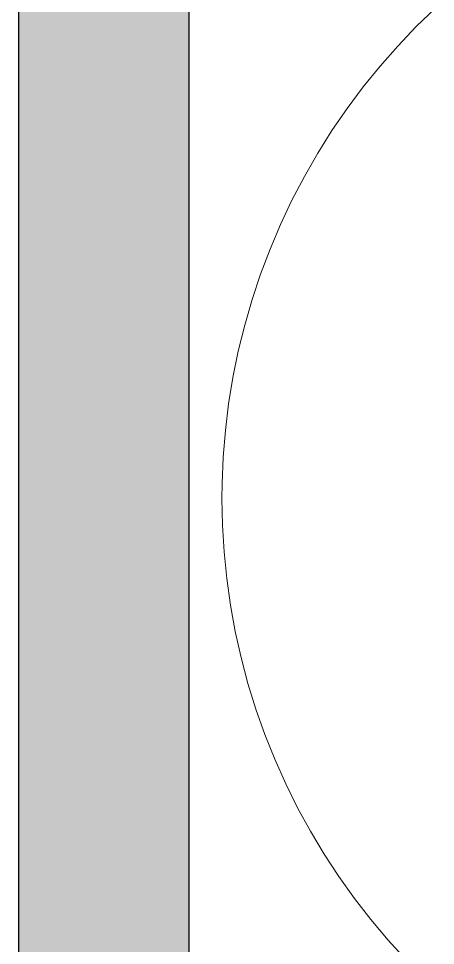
# Model space of a CAD drawing. Header units: millimetres. Extents: x 155927 to 326028, y -36033 to 97293.
# Drawn here: x 162063 to 162312, y 31603 to 32157 of the extents above; entities that cross this region are included whole.
import ezdxf

# ---------------------------------------------------------------- set-up
doc = ezdxf.new("R2010")
doc.units = ezdxf.units.MM
doc.header["$MEASUREMENT"] = 0
for name, color, linetype, lineweight in [('A-WALL-PATT', 7, 'CONTINUOUS', 9), ('I-FURN', 8, 'CONTINUOUS', 9), ('I-WALL', 7, 'CONTINUOUS', 9)]:
    doc.layers.add(name, color=color, linetype=linetype, lineweight=lineweight)

msp = doc.modelspace()

# ---------------------------------------------------------------- hatches: boundary and pattern name
at = {"layer": 'A-WALL-PATT'}
msp.add_hatch(color=256, dxfattribs=at).paths.add_polyline_path([(162062.83, 29859.61), (162164.83, 29859.61), (162164.83, 33860.6), (162062.83, 33860.6), (162062.83, 30658.89)], flags=0)

# ---------------------------------------------------------------- linework, layer by layer
at = {"layer": 'I-FURN'}
for p, q in [((162311.88, 32162.86), (162300.38, 32151.73)), ((162300.38, 32151.73), (162289.34, 32140.16)), ((162289.34, 32140.16), (162278.78, 32128.14)), ((162278.78, 32128.14), (162268.7, 32115.72)), ((162268.7, 32115.72), (162259.12, 32102.9)), ((162259.12, 32102.9), (162250.07, 32089.71)), ((162250.07, 32089.71), (162241.55, 32076.17)), ((162241.55, 32076.17), (162233.57, 32062.3)), ((162233.57, 32062.3), (162226.16, 32048.12)), ((162226.16, 32048.12), (162219.33, 32033.66)), ((162219.33, 32033.66), (162213.07, 32018.93)), ((162213.07, 32018.93), (162207.41, 32003.97)), ((162207.41, 32003.97), (162202.36, 31988.79)), ((162202.36, 31988.79), (162197.91, 31973.42)), ((162197.91, 31973.42), (162194.08, 31957.88)), ((162194.08, 31957.88), (162190.88, 31942.21)), ((162190.88, 31942.21), (162188.3, 31926.42)), ((162188.3, 31926.42), (162186.36, 31910.54)), ((162186.36, 31910.54), (162185.06, 31894.59)), ((162185.06, 31894.59), (162184.39, 31878.61)), ((162184.39, 31878.61), (162184.3, 31869.97)), ((162184.3, 31869.97), (162184.62, 31853.97)), ((162184.62, 31853.97), (162185.58, 31838)), ((162185.58, 31838), (162187.18, 31822.09)), ((162187.18, 31822.09), (162189.41, 31806.24)), ((162189.41, 31806.24), (162192.27, 31790.5)), ((162192.27, 31790.5), (162195.77, 31774.89)), ((162195.77, 31774.89), (162199.88, 31759.43)), ((162199.88, 31759.43), (162204.61, 31744.14)), ((162204.61, 31744.14), (162209.94, 31729.06)), ((162209.94, 31729.06), (162215.88, 31714.2)), ((162215.88, 31714.2), (162222.4, 31699.59)), ((162222.4, 31699.59), (162229.5, 31685.26)), ((162229.5, 31685.26), (162237.17, 31671.22)), ((162237.17, 31671.22), (162245.4, 31657.5)), ((162245.4, 31657.5), (162254.17, 31644.11)), ((162254.17, 31644.11), (162263.46, 31631.09)), ((162263.46, 31631.09), (162273.27, 31618.45)), ((162273.27, 31618.45), (162283.58, 31606.22)), ((162283.58, 31606.22), (162294.37, 31594.4))]:
    msp.add_line(p, q, dxfattribs=at)
at = {"layer": 'I-WALL', "lineweight": 30}
for p, q in [((162062.83, 33860.6), (162062.83, 29859.61)), ((162164.83, 29859.61), (162164.83, 33860.6))]:
    msp.add_line(p, q, dxfattribs=at)

doc.saveas('drawing.dxf')
